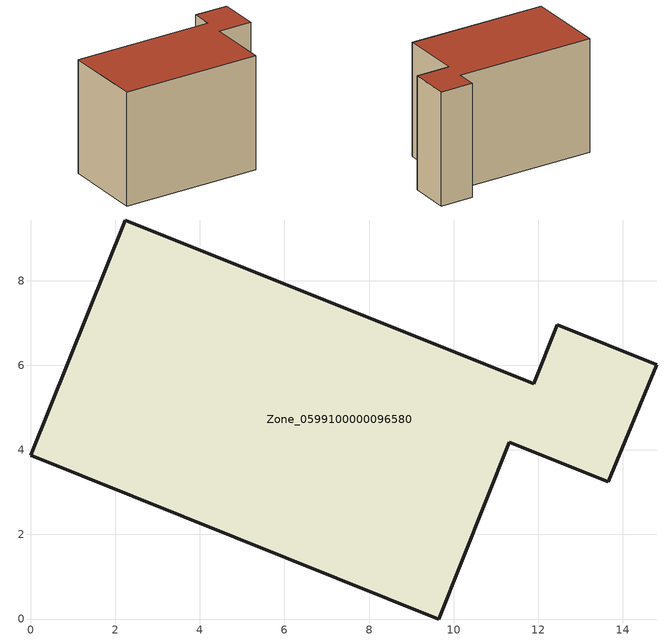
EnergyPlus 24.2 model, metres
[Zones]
Zone_0599100000096580
 floor ground (C_G): 12.45,6.96 14.8,6.01 13.66,3.24 11.32,4.18 9.65,0 0,3.87 2.24,9.44 11.89,5.57 z0
 wall outside (C_F): 2.24,9.44 0,3.87 9.65,0 11.32,4.18 13.66,3.24 14.8,6.01 12.45,6.96 11.89,5.57 2.24,9.44 z0:8.57
 roof outside (C_R): 13.66,3.24 14.8,6.01 12.45,6.96 11.89,5.57 2.24,9.44 0,3.87 9.65,0 11.32,4.18 z8.57
[BUILDING]
Pand.0599100000096580: North Axis=0; Terrain=City; Loads Convergence Tolerance Value=0.04; Temperature Convergence Tolerance Value=0.4; Solar Distribution=FullExterior; Maximum Number of Warmup Days=25; Minimum Number of Warmup Days=1
[Site:Location]
Rotterdam.The.Hague.AP_ZH_NLD Design_Conditions: Latitude=51.96; Longitude=4.45; Time Zone=1; Elevation=-4.5
[SITE:GROUNDTEMPERATURE:BUILDINGSURFACE]
18, 18, 18, 18, 18, 18, 18, 18, 18, 18, 18, 18
[MATERIAL] Thermal Absorptance=0.9; Solar Absorptance=0.7; Visible Absorptance=0.7
Name | Roughness | Thickness | Conductivity | Density | Specific Heat
G.TI.1975-1991 | MediumSmooth | 0.15 | 0.288461 | 540 | 1210
F.TI.1975-1991 | Rough | 0.3 | 0.230769 | 1920 | 840
R.TI.1975-1991 | MediumRough | 0.2 | 0.153846 | 1500 | 1000
[CONSTRUCTION]
C_G: G.TI.1975-1991
C_F: F.TI.1975-1991
C_R: R.TI.1975-1991
[ZONE]
Zone_0599100000096580: Type=1; Multiplier=1; Ceiling Height=Autocalculate; Volume=Autocalculate; Floor Area=autocalculate; Part of Total Floor Area=Yes
[ZONEINFILTRATION:DESIGNFLOWRATE]
Infil_Zone_0599100000096580: Zone or ZoneList or Space or SpaceList=Zone_0599100000096580; Schedule=AlwaysOn; Design Flow Rate Calculation Method=Flow/Area; Flow Rate per Floor Area=0.003; Constant Term Coefficient=1; Temperature Term Coefficient=0; Velocity Term Coefficient=0; Velocity Squared Term Coefficient=0
[HVACTEMPLATE:ZONE:IDEALLOADSAIRSYSTEM]
Zone_0599100000096580: Maximum Heating Supply Air Temperature=50; Minimum Cooling Supply Air Temperature=13; Maximum Heating Supply Air Humidity Ratio=0.0156; Minimum Cooling Supply Air Humidity Ratio=0.0077; Heating Limit=NoLimit; Cooling Limit=NoLimit; Dehumidification Control Type=ConstantSensibleHeatRatio; Cooling Sensible Heat Ratio=0.7; Dehumidification Setpoint=60; Humidification Control Type=None; Humidification Setpoint=30; Outdoor Air Method=None; Outdoor Air Flow Rate per Person=0.00944; Outdoor Air Flow Rate per Zone Floor Area=0; Outdoor Air Flow Rate per Zone=0; Demand Controlled Ventilation Type=None; Outdoor Air Economizer Type=NoEconomizer; Heat Recovery Type=None; Sensible Heat Recovery Effectiveness=0.7; Latent Heat Recovery Effectiveness=0.65
[ZONECONTROL:THERMOSTAT]
ThermostatControl_Zone_0599100000096580: Zone or ZoneList=Zone_0599100000096580; Control Type Schedule=DualSetpointControlType; Control 1=Thermostat_Zone_0599100000096580; Temperature Difference Between Cutout And Setpoint=0
[THERMOSTATSETPOINT:DUALSETPOINT]
Thermostat_Zone_0599100000096580: Heating Setpoint Temperature Schedule=HeatingSetpoint_Zone_0599100000096580; Cooling Setpoint Temperature Schedule=CoolingSetpoint_Zone_0599100000096580
[SCHEDULE:COMPACT]
HeatingSetpoint_Zone_0599100000096580: Through: 12/31, For: AllDays, Until: 24:00, 21
CoolingSetpoint_Zone_0599100000096580: Through: 12/31, For: AllDays, Until: 24:00, 24
DualSetpointControlType: Through: 12/31, For: AllDays, Until: 24:00, 4
AlwaysOn: Through: 12/31, For: AllDays, Until: 24:00, 1
